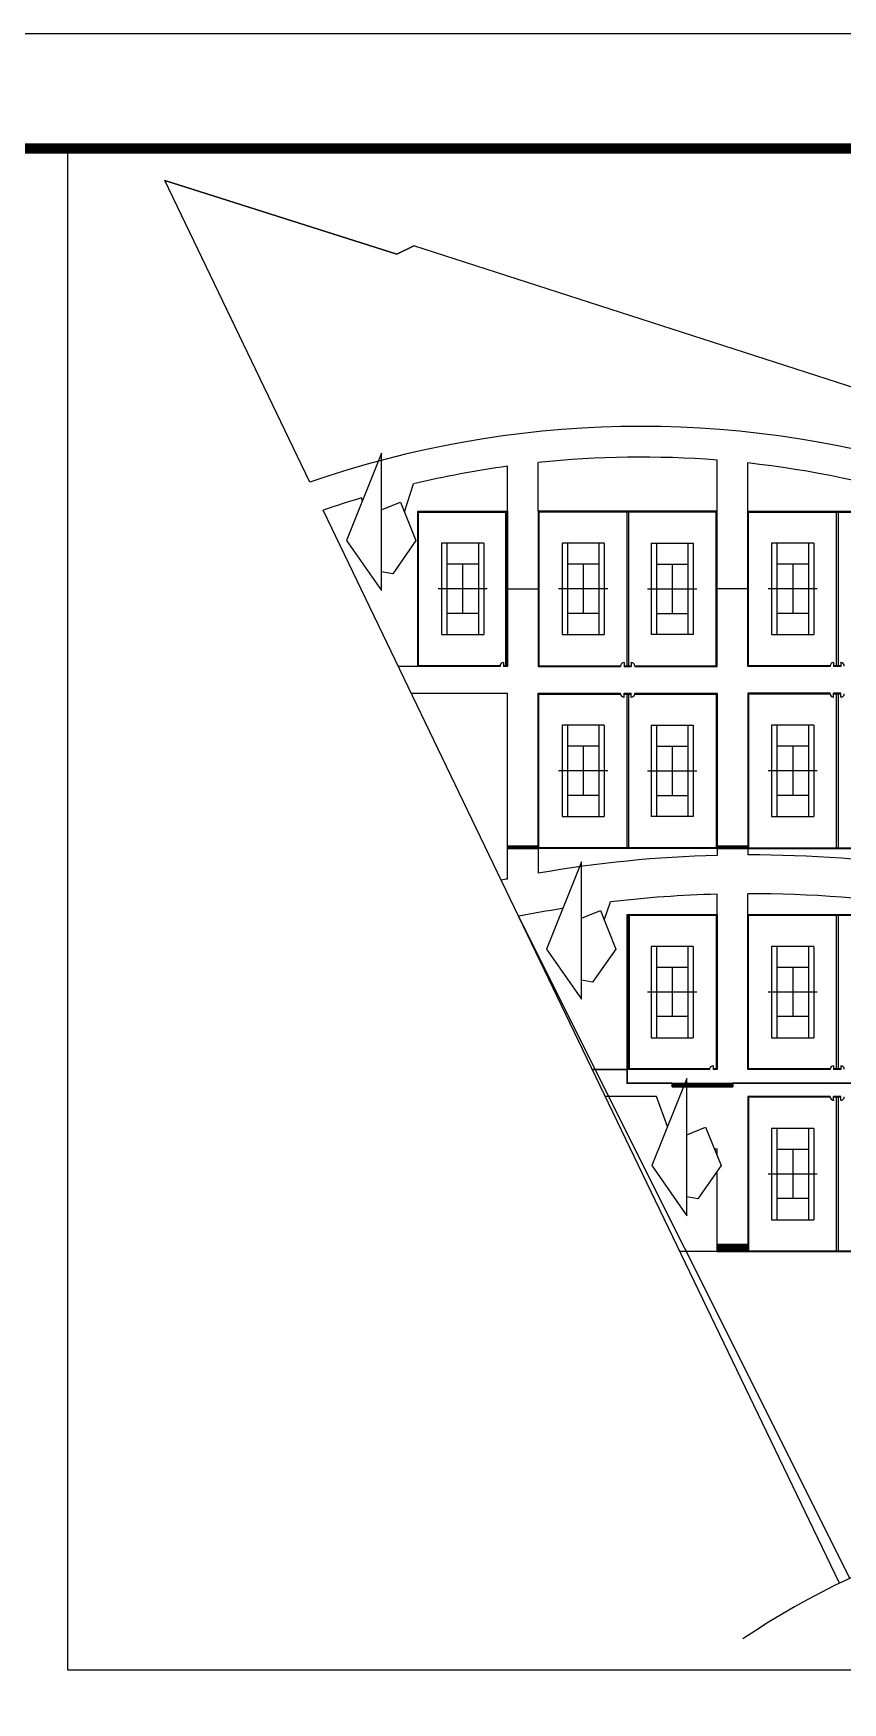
# Model space of a CAD drawing. Extents: x 23317406 to 24383751, y 42324270 to 43451021.
# Drawn here: x 24099911 to 24113968, y 43422039 to 43451021 of the extents above; entities that cross this region are included whole.
import ezdxf

# ---------------------------------------------------------------- set-up
doc = ezdxf.new("R2010")
doc.units = 0
doc.header["$MEASUREMENT"] = 0
doc.layers.get('0').update_dxf_attribs({"linetype": 'CONTINUOUS'})
doc.layers.add('CT', color=9, linetype='CONTINUOUS')
doc.layers.add('FRAME', color=7, linetype='CONTINUOUS')

msp = doc.modelspace()

# ---------------------------------------------------------------- linework, layer by layer
for p, q in [((24100502.10026, 43449004.97876, -1), (24100502.10026, 43422604.97876, -1)), ((24100502.10026, 43422604.97876, -1), (24135160.46297, 43422604.97876, -1))]:
    msp.add_line(p, q)
at = {"layer": 'CT', "color": 6, "linetype": 'ByBlock'}
for p, q in [((24102193.96991, 43448465.96262, -1), (24106222.68001, 43447185.63346, -1)), ((24106222.68001, 43447185.63346, -1), (24102193.96991, 43448465.96262, -1)), ((24104714.97741, 43443227.77089, -1), (24102193.96991, 43448465.96262, -1)), ((24106222.68001, 43447185.63346, -1), (24106517.79216, 43447331.45084, -1)), ((24106517.79216, 43447331.45084, -1), (24106222.68001, 43447185.63346, -1)), ((24115560.50796, 43444415.60295, -1), (24106517.79216, 43447331.45084, -1)), ((24105960.36798, 43443729.33164, -1), (24105351.49549, 43442215.96477, -1)), ((24105960.36798, 43441346.40473, -1), (24105960.36798, 43443729.33164, -1)), ((24108147.03465, 43442722.63144, -1), (24108147.03465, 43443504.92213, -1)), ((24108680.36798, 43442722.63144, -1), (24108680.36798, 43443569.6952, -1)), ((24111787.03465, 43442722.63144, -1), (24111787.03465, 43443611.78323, -1)), ((24112320.36798, 43442722.63144, -1), (24112320.36798, 43443561.65353, -1)), ((24106355.04958, 43442715.20096, -1), (24106515.27217, 43443198.69282, -1)), ((24105626.59364, 43442899.72768, -1), (24105608.13052, 43442955.44247, -1)), ((24105953.70132, 43442749.2981, -1), (24106287.68732, 43442882.63144, -1)), ((24106287.68732, 43442882.63144, -1), (24106555.90714, 43442215.96477, -1)), ((24108344.01223, 43435684.33146, -1), (24104946.6121, 43442743.50653, -1)), ((24106587.03465, 43440029.2981, -1), (24106587.03465, 43442722.63144, -1)), ((24106587.03465, 43442722.63144, -1), (24108147.03465, 43442722.63144, -1)), ((24106600.36798, 43440042.63144, -1), (24106600.36798, 43442709.2981, -1)), ((24106600.36798, 43442709.2981, -1), (24108133.70132, 43442709.2981, -1)), ((24108113.70132, 43442709.2981, -1), (24108113.70132, 43440042.63144, -1)), ((24108133.70132, 43442709.2981, -1), (24108133.70132, 43440042.63144, -1)), ((24108147.03465, 43442722.63144, -1), (24108147.03465, 43440029.2981, -1)), ((24111787.03465, 43442722.63144, -1), (24108680.36798, 43442722.63144, -1)), ((24108680.36798, 43442722.63144, -1), (24108680.36798, 43440029.2981, -1)), ((24111773.70132, 43442709.2981, -1), (24108693.70132, 43442709.2981, -1)), ((24108693.70132, 43442709.2981, -1), (24108693.70132, 43440042.63144, -1)), ((24110217.03465, 43442709.2981, -1), (24110217.03465, 43440042.63144, -1)), ((24110250.36798, 43442709.2981, -1), (24110250.36798, 43440042.63144, -1)), ((24111773.70132, 43440042.63144, -1), (24111773.70132, 43442709.2981, -1)), ((24111787.03465, 43440029.2981, -1), (24111787.03465, 43442722.63144, -1)), ((24112320.36798, 43440029.2981, -1), (24112320.36798, 43442722.63144, -1)), ((24112320.36798, 43442722.63144, -1), (24115427.03465, 43442722.63144, -1)), ((24112333.70132, 43440042.63144, -1), (24112333.70132, 43442709.2981, -1)), ((24112333.70132, 43442709.2981, -1), (24115413.70132, 43442709.2981, -1)), ((24113857.03465, 43442709.2981, -1), (24113857.03465, 43440042.63144, -1)), ((24113890.36798, 43442709.2981, -1), (24113890.36798, 43440042.63144, -1)), ((24105351.49549, 43442215.96477, -1), (24105960.36798, 43441346.40473, -1)), ((24106555.90714, 43442215.96477, -1), (24106152.14227, 43441639.32877, -1)), ((24107001.35132, 43442168.32709, -1), (24107001.35132, 43440583.66042, -1)), ((24107732.68465, 43442168.32709, -1), (24107001.35132, 43442168.32709, -1)), ((24107092.68465, 43442168.32709, -1), (24107092.68465, 43440583.66042, -1)), ((24107641.35132, 43442168.32709, -1), (24107641.35132, 43440583.66042, -1)), ((24107732.68465, 43442168.32709, -1), (24107732.68465, 43440583.66042, -1)), ((24109094.68465, 43442168.2981, -1), (24109094.68465, 43440583.63144, -1)), ((24109826.01798, 43442168.2981, -1), (24109094.68465, 43442168.2981, -1)), ((24109186.01798, 43442168.2981, -1), (24109186.01798, 43440583.63144, -1)), ((24109734.68465, 43442168.2981, -1), (24109734.68465, 43440583.63144, -1)), ((24109826.01798, 43442168.2981, -1), (24109826.01798, 43440583.63144, -1)), ((24110641.38465, 43442168.2981, -1), (24110641.38465, 43440583.63144, -1)), ((24110641.38465, 43442168.2981, -1), (24111372.71798, 43442168.2981, -1)), ((24110732.71798, 43442168.2981, -1), (24110732.71798, 43440583.63144, -1)), ((24111281.38465, 43442168.2981, -1), (24111281.38465, 43440583.63144, -1)), ((24111372.71798, 43442168.2981, -1), (24111372.71798, 43440583.63144, -1)), ((24112734.68465, 43442168.2981, -1), (24112734.68465, 43440583.63144, -1)), ((24113466.01798, 43442168.2981, -1), (24112734.68465, 43442168.2981, -1)), ((24112826.01798, 43442168.2981, -1), (24112826.01798, 43440583.63144, -1)), ((24113374.68465, 43442168.2981, -1), (24113374.68465, 43440583.63144, -1)), ((24113466.01798, 43442168.2981, -1), (24113466.01798, 43440583.63144, -1)), ((24106152.14227, 43441639.32877, -1), (24105960.36798, 43441673.14375, -1)), ((24107641.35132, 43441802.66042, -1), (24107092.68465, 43441802.66042, -1)), ((24107367.01798, 43441802.66042, -1), (24107367.01798, 43440949.32709, -1)), ((24109734.68465, 43441802.63144, -1), (24109186.01798, 43441802.63144, -1)), ((24109460.35132, 43441802.63144, -1), (24109460.35132, 43440949.2981, -1)), ((24110732.71798, 43441802.63144, -1), (24111281.38465, 43441802.63144, -1)), ((24111007.05132, 43441802.63144, -1), (24111007.05132, 43440949.2981, -1)), ((24113374.68465, 43441802.63144, -1), (24112826.01798, 43441802.63144, -1)), ((24113100.35132, 43441802.63144, -1), (24113100.35132, 43440949.2981, -1)), ((24107793.35132, 43441375.99375, -1), (24106940.68465, 43441375.99375, -1)), ((24108147.03465, 43441375.96477, -1), (24108680.36798, 43441375.96477, -1)), ((24109886.68465, 43441375.96477, -1), (24109034.01798, 43441375.96477, -1)), ((24110580.71798, 43441375.96477, -1), (24111433.38465, 43441375.96477, -1)), ((24112320.36798, 43441375.96477, -1), (24111787.03465, 43441375.96477, -1)), ((24113526.68465, 43441375.96477, -1), (24112674.01798, 43441375.96477, -1)), ((24107641.35132, 43440949.32709, -1), (24107092.68465, 43440949.32709, -1)), ((24109734.68465, 43440949.2981, -1), (24109186.01798, 43440949.2981, -1)), ((24110732.71798, 43440949.2981, -1), (24111281.38465, 43440949.2981, -1)), ((24113374.68465, 43440949.2981, -1), (24112826.01798, 43440949.2981, -1)), ((24107001.35132, 43440583.66042, -1), (24107732.68465, 43440583.66042, -1)), ((24109094.68465, 43440583.63144, -1), (24109826.01798, 43440583.63144, -1)), ((24111372.71798, 43440583.63144, -1), (24110641.38465, 43440583.63144, -1)), ((24112734.68465, 43440583.63144, -1), (24113466.01798, 43440583.63144, -1)), ((24106587.03465, 43440029.2981, -1), (24106252.89109, 43440029.2981, -1)), ((24108017.03465, 43440029.2981, -1), (24106587.03465, 43440029.2981, -1)), ((24108017.03465, 43440042.63144, -1), (24106600.36798, 43440042.63144, -1)), ((24108017.03465, 43440042.63144, -1), (24108017.03465, 43440029.2981, -1)), ((24108077.03465, 43440095.96477, -1), (24108077.03465, 43440035.96477, -1)), ((24108077.03465, 43440042.63144, -1), (24108077.03465, 43440029.2981, -1)), ((24108133.70132, 43440042.63144, -1), (24108077.03465, 43440042.63144, -1)), ((24108147.03465, 43440029.2981, -1), (24108077.03465, 43440029.2981, -1)), ((24108680.36798, 43440029.2981, -1), (24110110.36798, 43440029.2981, -1)), ((24108693.70132, 43440042.63144, -1), (24110110.36798, 43440042.63144, -1)), ((24110110.36798, 43440042.63144, -1), (24110110.36798, 43440029.2981, -1)), ((24110170.36798, 43440095.96477, -1), (24110170.36798, 43440035.96477, -1)), ((24110170.36798, 43440042.63144, -1), (24110170.36798, 43440029.2981, -1)), ((24110170.36798, 43440042.63144, -1), (24110297.03465, 43440042.63144, -1)), ((24110170.36798, 43440029.2981, -1), (24110297.03465, 43440029.2981, -1)), ((24110297.03465, 43440095.96477, -1), (24110297.03465, 43440035.96477, -1)), ((24110297.03465, 43440042.63144, -1), (24110297.03465, 43440029.2981, -1)), ((24110357.03465, 43440042.63144, -1), (24110357.03465, 43440029.2981, -1)), ((24110357.03465, 43440042.63144, -1), (24111773.70132, 43440042.63144, -1)), ((24110357.03465, 43440029.2981, -1), (24111787.03465, 43440029.2981, -1)), ((24113750.36798, 43440029.2981, -1), (24112320.36798, 43440029.2981, -1)), ((24113750.36798, 43440042.63144, -1), (24112333.70132, 43440042.63144, -1)), ((24113750.36798, 43440042.63144, -1), (24113750.36798, 43440029.2981, -1)), ((24113810.36798, 43440095.96477, -1), (24113810.36798, 43440035.96477, -1)), ((24113810.36798, 43440042.63144, -1), (24113810.36798, 43440029.2981, -1)), ((24113937.03465, 43440042.63144, -1), (24113810.36798, 43440042.63144, -1)), ((24113937.03465, 43440029.2981, -1), (24113810.36798, 43440029.2981, -1)), ((24113937.03465, 43440095.96477, -1), (24113937.03465, 43440035.96477, -1)), ((24113937.03465, 43440042.63144, -1), (24113937.03465, 43440029.2981, -1)), ((24106477.4858, 43439562.63144, -1), (24108147.03465, 43439562.63144, -1)), ((24108147.03465, 43436338.44602, -1), (24108147.03465, 43439562.63144, -1)), ((24108680.36798, 43436869.2981, -1), (24108680.36798, 43439562.63144, -1)), ((24108680.36798, 43439562.63144, -1), (24110110.36798, 43439562.63144, -1)), ((24108693.70132, 43436882.63144, -1), (24108693.70132, 43439549.2981, -1)), ((24108693.70132, 43439549.2981, -1), (24110110.36798, 43439549.2981, -1)), ((24110110.36798, 43439549.2981, -1), (24110110.36798, 43439562.63144, -1)), ((24110170.36798, 43439549.2981, -1), (24110170.36798, 43439562.63144, -1)), ((24110170.36798, 43439562.63144, -1), (24110297.03465, 43439562.63144, -1)), ((24110170.36798, 43439495.96477, -1), (24110170.36798, 43439555.96477, -1)), ((24110170.36798, 43439549.2981, -1), (24110297.03465, 43439549.2981, -1)), ((24110217.03465, 43439549.2981, -1), (24110217.03465, 43436882.63144, -1)), ((24110250.36798, 43439549.2981, -1), (24110250.36798, 43436882.63144, -1)), ((24110297.03465, 43439549.2981, -1), (24110297.03465, 43439562.63144, -1)), ((24110297.03465, 43439495.96477, -1), (24110297.03465, 43439555.96477, -1)), ((24110357.03465, 43439549.2981, -1), (24110357.03465, 43439562.63144, -1)), ((24110357.03465, 43439562.63144, -1), (24111787.03465, 43439562.63144, -1)), ((24110357.03465, 43439549.2981, -1), (24111773.70132, 43439549.2981, -1)), ((24111773.70132, 43439549.2981, -1), (24111773.70132, 43436882.63144, -1)), ((24111787.03465, 43439562.63144, -1), (24111787.03465, 43436869.2981, -1)), ((24113750.36798, 43439562.63144, -1), (24112320.36798, 43439562.63144, -1)), ((24112320.36798, 43439562.63144, -1), (24112320.36798, 43436869.2981, -1)), ((24113750.36798, 43439549.2981, -1), (24112333.70132, 43439549.2981, -1)), ((24112333.70132, 43439549.2981, -1), (24112333.70132, 43436882.63144, -1)), ((24113750.36798, 43439549.2981, -1), (24113750.36798, 43439562.63144, -1)), ((24113810.36798, 43439549.2981, -1), (24113810.36798, 43439562.63144, -1)), ((24113937.03465, 43439562.63144, -1), (24113810.36798, 43439562.63144, -1)), ((24113810.36798, 43439495.96477, -1), (24113810.36798, 43439555.96477, -1)), ((24113937.03465, 43439549.2981, -1), (24113810.36798, 43439549.2981, -1)), ((24113857.03465, 43439549.2981, -1), (24113857.03465, 43436882.63144, -1)), ((24113890.36798, 43439549.2981, -1), (24113890.36798, 43436882.63144, -1)), ((24113937.03465, 43439549.2981, -1), (24113937.03465, 43439562.63144, -1)), ((24113937.03465, 43439495.96477, -1), (24113937.03465, 43439555.96477, -1)), ((24109094.68465, 43439008.2981, -1), (24109094.68465, 43437423.63144, -1)), ((24109826.01798, 43439008.2981, -1), (24109094.68465, 43439008.2981, -1)), ((24109186.01798, 43439008.2981, -1), (24109186.01798, 43437423.63144, -1)), ((24109734.68465, 43439008.2981, -1), (24109734.68465, 43437423.63144, -1)), ((24109826.01798, 43439008.2981, -1), (24109826.01798, 43437423.63144, -1)), ((24110641.38465, 43439008.2981, -1), (24110641.38465, 43437423.63144, -1)), ((24110641.38465, 43439008.2981, -1), (24111372.71798, 43439008.2981, -1)), ((24110732.71798, 43439008.2981, -1), (24110732.71798, 43437423.63144, -1)), ((24111281.38465, 43439008.2981, -1), (24111281.38465, 43437423.63144, -1)), ((24111372.71798, 43439008.2981, -1), (24111372.71798, 43437423.63144, -1)), ((24112734.68465, 43439008.2981, -1), (24112734.68465, 43437423.63144, -1)), ((24113466.01798, 43439008.2981, -1), (24112734.68465, 43439008.2981, -1)), ((24112826.01798, 43439008.2981, -1), (24112826.01798, 43437423.63144, -1)), ((24113374.68465, 43439008.2981, -1), (24113374.68465, 43437423.63144, -1)), ((24113466.01798, 43439008.2981, -1), (24113466.01798, 43437423.63144, -1)), ((24109734.68465, 43438642.63144, -1), (24109186.01798, 43438642.63144, -1)), ((24109460.35132, 43438642.63144, -1), (24109460.35132, 43437789.2981, -1)), ((24110732.71798, 43438642.63144, -1), (24111281.38465, 43438642.63144, -1)), ((24111007.05132, 43438642.63144, -1), (24111007.05132, 43437789.2981, -1)), ((24113374.68465, 43438642.63144, -1), (24112826.01798, 43438642.63144, -1)), ((24113100.35132, 43438642.63144, -1), (24113100.35132, 43437789.2981, -1)), ((24109886.68465, 43438215.96477, -1), (24109034.01798, 43438215.96477, -1)), ((24110580.71798, 43438215.96477, -1), (24111433.38465, 43438215.96477, -1)), ((24113526.68465, 43438215.96477, -1), (24112674.01798, 43438215.96477, -1)), ((24109734.68465, 43437789.2981, -1), (24109186.01798, 43437789.2981, -1)), ((24110732.71798, 43437789.2981, -1), (24111281.38465, 43437789.2981, -1)), ((24113374.68465, 43437789.2981, -1), (24112826.01798, 43437789.2981, -1)), ((24109094.68465, 43437423.63144, -1), (24109826.01798, 43437423.63144, -1)), ((24111372.71798, 43437423.63144, -1), (24110641.38465, 43437423.63144, -1)), ((24112734.68465, 43437423.63144, -1), (24113466.01798, 43437423.63144, -1)), ((24108147.03465, 43436911.96477, -1), (24108680.36798, 43436911.96477, -1)), ((24108147.03465, 43436890.63144, -1), (24108680.36798, 43436890.63144, -1)), ((24108147.03465, 43436869.2981, -1), (24108680.36798, 43436869.2981, -1)), ((24108680.36798, 43436869.2981, -1), (24108680.36798, 43436438.57402, -1)), ((24111787.03465, 43436869.2981, -1), (24108680.36798, 43436869.2981, -1)), ((24111773.70132, 43436882.63144, -1), (24108693.70132, 43436882.63144, -1)), ((24111787.03465, 43436911.96477, -1), (24112320.36798, 43436911.96477, -1)), ((24111787.03465, 43436890.63144, -1), (24112320.36798, 43436890.63144, -1)), ((24111787.03465, 43436869.2981, -1), (24112320.36798, 43436869.2981, -1)), ((24111787.03465, 43436869.2981, -1), (24111787.03465, 43436749.42375, -1)), ((24112320.36798, 43436869.2981, -1), (24112320.36798, 43436756.93949, -1)), ((24112320.36798, 43436869.2981, -1), (24115427.03465, 43436869.2981, -1)), ((24112333.70132, 43436882.63144, -1), (24115413.70132, 43436882.63144, -1)), ((24109433.70132, 43436635.99831, -1), (24108824.82883, 43435122.63144, -1)), ((24109433.70132, 43434253.0714, -1), (24109433.70132, 43436635.99831, -1)), ((24109828.38291, 43435621.86763, -1), (24109934.32362, 43435941.55707, -1)), ((24111787.03465, 43435722.63144, -1), (24111787.03465, 43436075.8448, -1)), ((24112320.36798, 43435722.63144, -1), (24112320.36798, 43436083.60527, -1)), ((24114094.22535, 43424197.60646, -1), (24108344.01223, 43435684.33146, -1)), ((24113913.74199, 43424111.45341, -1), (24108344.01223, 43435684.33146, -1)), ((24109099.92697, 43435806.39435, -1), (24109093.75956, 43435825.0053, -1)), ((24109433.70132, 43435658.62623, -1), (24109761.02065, 43435789.2981, -1)), ((24109761.02065, 43435789.2981, -1), (24110029.24047, 43435122.63144, -1)), ((24110227.03465, 43433029.2981, -1), (24110227.03465, 43435722.63144, -1)), ((24110227.03465, 43435722.63144, -1), (24111787.03465, 43435722.63144, -1)), ((24110240.36798, 43433042.63144, -1), (24110240.36798, 43435709.2981, -1)), ((24110240.36798, 43435709.2981, -1), (24111773.70132, 43435709.2981, -1)), ((24110260.36798, 43435709.2981, -1), (24110260.36798, 43433042.63144, -1)), ((24111773.70132, 43435709.2981, -1), (24111773.70132, 43433042.63144, -1)), ((24111787.03465, 43435722.63144, -1), (24111787.03465, 43433029.2981, -1)), ((24112320.36798, 43433029.2981, -1), (24112320.36798, 43435722.63144, -1)), ((24112320.36798, 43435722.63144, -1), (24115427.03465, 43435722.63144, -1)), ((24112333.70132, 43433042.63144, -1), (24112333.70132, 43435709.2981, -1)), ((24112333.70132, 43435709.2981, -1), (24115413.70132, 43435709.2981, -1)), ((24113857.03465, 43435709.2981, -1), (24113857.03465, 43433042.63144, -1)), ((24113890.36798, 43435709.2981, -1), (24113890.36798, 43433042.63144, -1)), ((24108824.82883, 43435122.63144, -1), (24109433.70132, 43434253.0714, -1)), ((24110029.24047, 43435122.63144, -1), (24109625.4756, 43434545.99544, -1)), ((24110641.35132, 43435168.2981, -1), (24110641.35132, 43433583.63144, -1)), ((24111372.68465, 43435168.2981, -1), (24110641.35132, 43435168.2981, -1)), ((24110732.68465, 43435168.2981, -1), (24110732.68465, 43433583.63144, -1)), ((24111281.35132, 43435168.2981, -1), (24111281.35132, 43433583.63144, -1)), ((24111372.68465, 43435168.2981, -1), (24111372.68465, 43433583.63144, -1)), ((24112734.68465, 43435168.2981, -1), (24112734.68465, 43433583.63144, -1)), ((24113466.01798, 43435168.2981, -1), (24112734.68465, 43435168.2981, -1)), ((24112826.01798, 43435168.2981, -1), (24112826.01798, 43433583.63144, -1)), ((24113374.68465, 43435168.2981, -1), (24113374.68465, 43433583.63144, -1)), ((24113466.01798, 43435168.2981, -1), (24113466.01798, 43433583.63144, -1)), ((24111281.35132, 43434802.63144, -1), (24110732.68465, 43434802.63144, -1)), ((24111007.01798, 43434802.63144, -1), (24111007.01798, 43433949.2981, -1)), ((24113374.68465, 43434802.63144, -1), (24112826.01798, 43434802.63144, -1)), ((24113100.35132, 43434802.63144, -1), (24113100.35132, 43433949.2981, -1)), ((24109625.4756, 43434545.99544, -1), (24109433.70132, 43434579.81042, -1)), ((24111433.35132, 43434375.96477, -1), (24110580.68465, 43434375.96477, -1)), ((24113526.68465, 43434375.96477, -1), (24112674.01798, 43434375.96477, -1)), ((24111281.35132, 43433949.2981, -1), (24110732.68465, 43433949.2981, -1)), ((24113374.68465, 43433949.2981, -1), (24112826.01798, 43433949.2981, -1)), ((24110641.35132, 43433583.63144, -1), (24111372.68465, 43433583.63144, -1)), ((24112734.68465, 43433583.63144, -1), (24113466.01798, 43433583.63144, -1)), ((24110227.03465, 43433029.2981, -1), (24109621.81178, 43433029.2981, -1)), ((24110223.70132, 43433025.96477, -1), (24109623.41603, 43433025.96477, -1)), ((24110220.36798, 43433022.63144, -1), (24109625.02027, 43433022.63144, -1)), ((24110220.36798, 43433022.63144, -1), (24110220.36798, 43432789.2981, -1)), ((24110223.70132, 43433025.96477, -1), (24110223.70132, 43432792.63144, -1)), ((24110227.03465, 43433029.2981, -1), (24110227.03465, 43432795.96477, -1)), ((24111657.03465, 43433029.2981, -1), (24110227.03465, 43433029.2981, -1)), ((24111657.40617, 43433042.63144, -1), (24110240.36798, 43433042.63144, -1)), ((24111657.03465, 43433042.63144, -1), (24111657.03465, 43433029.2981, -1)), ((24111717.03465, 43433095.96477, -1), (24111717.03465, 43433035.96477, -1)), ((24111717.03465, 43433042.63144, -1), (24111717.03465, 43433029.2981, -1)), ((24111773.70132, 43433042.63144, -1), (24111717.03465, 43433042.63144, -1)), ((24111787.03465, 43433029.2981, -1), (24111717.03465, 43433029.2981, -1)), ((24113750.36798, 43433029.2981, -1), (24112320.36798, 43433029.2981, -1)), ((24113750.36798, 43433042.63144, -1), (24112333.70132, 43433042.63144, -1)), ((24113750.36798, 43433042.63144, -1), (24113750.36798, 43433029.2981, -1)), ((24113810.36798, 43433095.96477, -1), (24113810.36798, 43433035.96477, -1)), ((24113810.36798, 43433042.63144, -1), (24113810.36798, 43433029.2981, -1)), ((24113937.03465, 43433042.63144, -1), (24113810.36798, 43433042.63144, -1)), ((24113937.03465, 43433029.2981, -1), (24113810.36798, 43433029.2981, -1)), ((24113937.03465, 43433095.96477, -1), (24113937.03465, 43433035.96477, -1)), ((24113937.03465, 43433042.63144, -1), (24113937.03465, 43433029.2981, -1)), ((24111000.36798, 43432789.2981, -1), (24110220.36798, 43432789.2981, -1)), ((24111003.70132, 43432792.63144, -1), (24110223.70132, 43432792.63144, -1)), ((24110227.03465, 43432795.96477, -1), (24111007.03465, 43432795.96477, -1)), ((24111260.36798, 43432875.99831, -1), (24110651.49549, 43431362.63144, -1)), ((24111000.36798, 43432789.2981, -1), (24111000.36798, 43432731.96477, -1)), ((24111003.70132, 43432792.63144, -1), (24111003.70132, 43432731.96477, -1)), ((24111007.03465, 43432795.96477, -1), (24111007.03465, 43432731.96477, -1)), ((24111007.03465, 43432795.96477, -1), (24112053.70132, 43432795.96477, -1)), ((24111007.03465, 43432774.63144, -1), (24112053.70132, 43432774.63144, -1)), ((24111007.03465, 43432753.2981, -1), (24112053.70132, 43432753.2981, -1)), ((24111007.03465, 43432731.96477, -1), (24112053.70132, 43432731.96477, -1)), ((24111260.36798, 43430493.0714, -1), (24111260.36798, 43432875.99831, -1)), ((24112053.70132, 43432795.96477, -1), (24112053.70132, 43432731.96477, -1)), ((24112053.70132, 43432795.96477, -1), (24115327.65014, 43432795.96477, -1)), ((24115330.98347, 43432792.63144, -1), (24112057.03465, 43432792.63144, -1)), ((24112057.03465, 43432792.63144, -1), (24112057.03465, 43432731.96477, -1)), ((24115330.98347, 43432789.2981, -1), (24112060.36798, 43432789.2981, -1)), ((24112060.36798, 43432789.2981, -1), (24112060.36798, 43432731.96477, -1)), ((24110733.42731, 43432562.63144, -1), (24109846.40649, 43432562.63144, -1)), ((24110923.97825, 43432039.89373, -1), (24110733.42731, 43432562.63144, -1)), ((24113750.36798, 43432562.63144, -1), (24112320.36798, 43432562.63144, -1)), ((24112320.36798, 43432562.63144, -1), (24112320.36798, 43429869.2981, -1)), ((24113750.36798, 43432549.2981, -1), (24112333.70132, 43432549.2981, -1)), ((24112333.70132, 43432549.2981, -1), (24112333.70132, 43429882.63144, -1)), ((24113750.36798, 43432549.2981, -1), (24113750.36798, 43432562.63144, -1)), ((24113810.36798, 43432549.2981, -1), (24113810.36798, 43432562.63144, -1)), ((24113937.03465, 43432562.63144, -1), (24113810.36798, 43432562.63144, -1)), ((24113810.36798, 43432495.96477, -1), (24113810.36798, 43432555.96477, -1)), ((24113937.03465, 43432549.2981, -1), (24113810.36798, 43432549.2981, -1)), ((24113857.03465, 43432549.2981, -1), (24113857.03465, 43429882.63144, -1)), ((24113890.36798, 43432549.2981, -1), (24113890.36798, 43429882.63144, -1)), ((24113937.03465, 43432549.2981, -1), (24113937.03465, 43432562.63144, -1)), ((24113937.03465, 43432495.96477, -1), (24113937.03465, 43432555.96477, -1)), ((24111260.36798, 43431898.62623, -1), (24111587.68732, 43432029.2981, -1)), ((24111587.68732, 43432029.2981, -1), (24111855.90714, 43431362.63144, -1)), ((24112734.68465, 43432008.2981, -1), (24112734.68465, 43430423.63144, -1)), ((24113466.01798, 43432008.2981, -1), (24112734.68465, 43432008.2981, -1)), ((24112826.01798, 43432008.2981, -1), (24112826.01798, 43430423.63144, -1)), ((24113374.68465, 43432008.2981, -1), (24113374.68465, 43430423.63144, -1)), ((24113466.01798, 43432008.2981, -1), (24113466.01798, 43430423.63144, -1)), ((24111737.89042, 43431655.96477, -1), (24111787.03465, 43431655.96477, -1)), ((24111787.03465, 43431533.81563, -1), (24111787.03465, 43431655.96477, -1)), ((24113374.68465, 43431642.63144, -1), (24112826.01798, 43431642.63144, -1)), ((24113100.35132, 43431642.63144, -1), (24113100.35132, 43430789.2981, -1)), ((24110651.49549, 43431362.63144, -1), (24111260.36798, 43430493.0714, -1)), ((24111855.90714, 43431362.63144, -1), (24111452.14227, 43430785.99544, -1)), ((24111787.03465, 43429869.2981, -1), (24111787.03465, 43431264.27133, -1)), ((24113526.68465, 43431215.96477, -1), (24112674.01798, 43431215.96477, -1)), ((24111452.14227, 43430785.99544, -1), (24111260.36798, 43430819.81042, -1)), ((24113374.68465, 43430789.2981, -1), (24112826.01798, 43430789.2981, -1)), ((24112734.68465, 43430423.63144, -1), (24113466.01798, 43430423.63144, -1)), ((24111787.03465, 43429869.2981, -1), (24111142.63883, 43429869.2981, -1)), ((24111787.03465, 43429997.2981, -1), (24112320.36798, 43429997.2981, -1)), ((24111787.03465, 43429975.96477, -1), (24112320.36798, 43429975.96477, -1)), ((24111787.03465, 43429954.63144, -1), (24112320.36798, 43429954.63144, -1)), ((24111787.03465, 43429933.2981, -1), (24112320.36798, 43429933.2981, -1)), ((24111787.03465, 43429911.96477, -1), (24112320.36798, 43429911.96477, -1)), ((24111787.03465, 43429890.63144, -1), (24112320.36798, 43429890.63144, -1)), ((24111787.03465, 43429869.2981, -1), (24112320.36798, 43429869.2981, -1)), ((24112320.36798, 43429869.2981, -1), (24115427.03465, 43429869.2981, -1)), ((24112333.70132, 43429882.63144, -1), (24115413.70132, 43429882.63144, -1))]:
    msp.add_line(p, q, dxfattribs=at)
for centre in [(24108077.03465, 43440095.96477, -1), (24110170.36798, 43440095.96477, -1), (24110297.03465, 43440095.96477, -1), (24113810.36798, 43440095.96477, -1), (24113937.03465, 43440095.96477, -1), (24110170.36798, 43439495.96477, -1), (24110297.03465, 43439495.96477, -1), (24113810.36798, 43439495.96477, -1), (24113937.03465, 43439495.96477, -1), (24111717.03465, 43433095.96477, -1), (24113810.36798, 43433095.96477, -1), (24113937.03465, 43433095.96477, -1), (24113810.36798, 43432495.96477, -1), (24113937.03465, 43432495.96477, -1)]:
    msp.add_circle(centre, 1.33333, dxfattribs=at)
for centre, radius, start, end in [((24110463.02668, 43426663.42039, -1), 17533.33333, 73.09900382, 109.137452273), ((24110463.02668, 43426663.42039, -1), 17000, 97.830029903, 103.427858031), ((24110463.02668, 43426663.42039, -1), 17000, 85.533119408, 96.019231763), ((24110463.02668, 43426663.42039, -1), 17000, 72.551790007, 83.727607246), ((24110463.02668, 43426663.42039, -1), 17000, 106.593648237, 108.934981025), ((24108077.03465, 43440035.96477, -1), 60, 90, 180), ((24110170.36798, 43440035.96477, -1), 60, 90, 180), ((24110297.03465, 43440035.96477, -1), 60, 0, 90), ((24113810.36798, 43440035.96477, -1), 60, 90, 180), ((24113937.03465, 43440035.96477, -1), 60, 0, 90), ((24110170.36798, 43439555.96477, -1), 60, 180, 270), ((24110297.03465, 43439555.96477, -1), 60, 270, 0), ((24113810.36798, 43439555.96477, -1), 60, 180, 270), ((24113937.03465, 43439555.96477, -1), 60, 270, 0), ((24112354.65355, 43415396.96701, -1), 21360, 91.522752641, 99.905119119), ((24112354.65355, 43415396.96701, -1), 21360, 81.36842202, 90.091967193), ((24112354.65355, 43415396.96701, -1), 21360, 101.360757964, 101.654526171), ((24112354.65355, 43415396.96701, -1), 20686.66667, 91.572329188, 96.718967396), ((24112354.65355, 43415396.96701, -1), 20686.66667, 81.085219241, 90.09496065), ((24112354.65355, 43415396.96701, -1), 20686.66667, 99.069513112, 101.187482297), ((24111717.03465, 43433035.96477, -1), 60, 90, 180), ((24113810.36798, 43433035.96477, -1), 60, 90, 180), ((24113937.03465, 43433035.96477, -1), 60, 0, 90), ((24111002.03465, 43432731.96477, -1), 1.66667, 180, 0), ((24112058.70132, 43432731.96477, -1), 1.66667, 180, 0), ((24113810.36798, 43432555.96477, -1), 60, 180, 270), ((24113937.03465, 43432555.96477, -1), 60, 270, 0), ((24120013.70132, 43411564.67826, -1), 13951.024, 56.115546356, 123.884453644)]:
    msp.add_arc(centre, radius, start, end, dxfattribs=at)
at = {"layer": 'FRAME'}
msp.add_lwpolyline([(23899660.94955, 43282820.72709), (23899660.94955, 43451020.72709), (24137460.94955, 43451020.72709), (24137460.94955, 43282820.72709)], close=True, dxfattribs=at)
at = {"layer": 'FRAME', "const_width": 180}
msp.add_lwpolyline([(23904660.94955, 43284820.72709), (23904660.94955, 43449020.72709), (24135460.94955, 43449020.72709), (24135460.94955, 43284820.72709)], close=True, dxfattribs=at)

doc.saveas('drawing.dxf')
